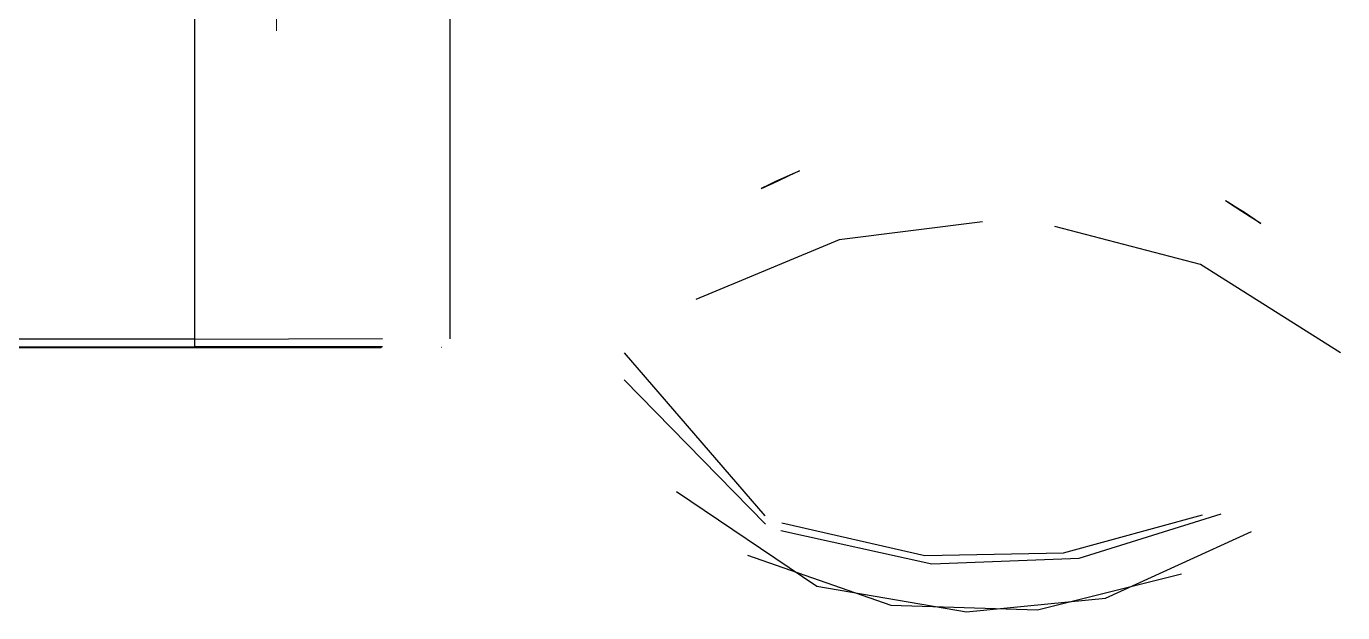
# Model space of a CAD drawing. Extents: x 0 to 16296672895, y -37409619871 to 0.
# Drawn here: x 16296672175.3 to 16296672330.6, y -37409617507.9 to -37409617438.7 of the extents above; entities that cross this region are included whole.
import ezdxf

# ---------------------------------------------------------------- set-up
doc = ezdxf.new("R2010")
doc.units = 0
doc.header["$LTSCALE"] = 10
doc.header["$MEASUREMENT"] = 0
doc.linetypes.add('CENTER2', pattern=[28.575, 19.05, -3.175, 3.175, -3.175])
doc.layers.add('1', color=7, linetype='CONTINUOUS')
doc.layers.add('Cneter', color=1, linetype='CENTER2', lineweight=13)

msp = doc.modelspace()

# ---------------------------------------------------------------- linework, layer by layer
at = {"layer": '1', "color": 7, "linetype": 'Continuous'}
for p, q in [((16296672225.318119, -37409617475.550133), (16296672225.318119, -37409617431.486954)), ((16296672195.168119, -37409617475.632393), (16296672167.123699, -37409617475.63237)), ((16296672195.168119, -37409617475.63237), (16296672195.168119, -37409617476.553818)), ((16296672225.31768, -37409617475.610512), (16296672225.3013, -37409617475.607788)), ((16296672161.26895, -37409617476.615173), (16296672217.176991, -37409617476.615173)), ((16296672161.27574, -37409617476.555077), (16296672217.176991, -37409617476.555077)), ((16296672167.123699, -37409617476.553818), (16296672195.168119, -37409617476.553818)), ((16296672217.176991, -37409617476.555077), (16296672217.176991, -37409617476.615173)), ((16296672224.252529, -37409617476.613693), (16296672224.261419, -37409617476.615173)), ((16296672224.31218, -37409617476.615173), (16296672224.261419, -37409617476.615173)), ((16296672224.29767, -37409617476.612747), (16296672224.31218, -37409617476.615173))]:
    msp.add_line(p, q, dxfattribs=at)
for points in [[(16296672288.081329, -37409617458.111549, 0), (16296672288.08132, -37409617452.118156, 0), (16296672288.08132, -37409617446.485626, 0), (16296672288.08132, -37409617443.046669, 0), (16296672288.08132, -37409617439.767799, 0), (16296672288.081329, -37409617436.648216, 0), (16296672288.081329, -37409617433.688789, 0), (16296672288.081329, -37409617430.893257, 0), (16296672288.081329, -37409617428.272202, 0)], [(16296672195.168119, -37409617431.465393, 0), (16296672195.168119, -37409617456.202057, 0), (16296672195.168119, -37409617475.63237, 0)], [(16296672225.3013, -37409617475.60778, 0), (16296672225.302111, -37409617450.901573, 0), (16296672225.3013, -37409617431.48954, 0)], [(16296672272.6523, -37409617435.920914, 0), (16296672272.50075, -37409617439.067459, 0), (16296672272.28706, -37409617442.482773, 0), (16296672272.078091, -37409617445.336273, 0), (16296672271.828039, -37409617448.347031, 0)], [(16296672304.31909, -37409617448.323341, 0), (16296672304.01284, -37409617444.534531, 0), (16296672303.76779, -37409617440.980301, 0), (16296672303.619141, -37409617438.366951, 0), (16296672303.510139, -37409617435.920219, 0)], [(16296672217.70171, -37409617438.740768, 0), (16296672217.7017, -37409617439.331123, 0), (16296672217.7017, -37409617439.921463, 0), (16296672217.701691, -37409617440.51181, 0), (16296672217.701679, -37409617441.102158, 0), (16296672217.701679, -37409617441.692497, 0), (16296672217.70167, -37409617442.282837, 0), (16296672217.70167, -37409617442.873192, 0), (16296672217.70166, -37409617443.463539, 0), (16296672217.70166, -37409617444.053886, 0), (16296672217.701651, -37409617444.644234, 0), (16296672217.701651, -37409617445.234581, 0), (16296672217.701639, -37409617445.824928, 0), (16296672217.701639, -37409617446.415268, 0), (16296672217.701639, -37409617447.005623, 0), (16296672217.70163, -37409617447.595963, 0), (16296672217.70163, -37409617448.18631, 0), (16296672217.70163, -37409617448.776657, 0), (16296672217.70163, -37409617449.366997, 0), (16296672217.70162, -37409617449.957352, 0), (16296672217.70162, -37409617450.547699, 0), (16296672217.70162, -37409617451.138046, 0), (16296672217.70162, -37409617451.728394, 0), (16296672217.70162, -37409617452.318733, 0), (16296672217.70162, -37409617452.909081, 0), (16296672217.70162, -37409617453.499428, 0), (16296672217.70162, -37409617454.089783, 0), (16296672217.70162, -37409617454.680122, 0), (16296672217.70162, -37409617455.27047, 0), (16296672217.70162, -37409617455.860817, 0), (16296672217.70162, -37409617456.451157, 0), (16296672217.70162, -37409617457.041512, 0), (16296672217.70163, -37409617457.631859, 0), (16296672217.70163, -37409617458.222198, 0), (16296672217.70163, -37409617458.812553, 0), (16296672217.70163, -37409617459.402893, 0), (16296672217.701639, -37409617459.99324, 0), (16296672217.701639, -37409617460.583588, 0), (16296672217.701639, -37409617461.173927, 0), (16296672217.701651, -37409617461.764282, 0), (16296672217.701651, -37409617462.35463, 0), (16296672217.70166, -37409617462.944977, 0), (16296672217.70166, -37409617463.535316, 0), (16296672217.70167, -37409617464.125664, 0), (16296672217.70167, -37409617464.716011, 0), (16296672217.701679, -37409617465.306358, 0), (16296672217.701679, -37409617465.896713, 0), (16296672217.701691, -37409617466.487053, 0), (16296672217.7017, -37409617467.0774, 0), (16296672217.7017, -37409617467.667747, 0), (16296672217.70171, -37409617468.258087, 0)], [(16296672218.002439, -37409617453.502052, 0), (16296672217.907459, -37409617445.234161, 0), (16296672217.701691, -37409617438.740768, 0)], [(16296672271.801029, -37409617448.412758, 0), (16296672271.59823, -37409617449.607689, 0), (16296672271.152691, -37409617450.854897, 0), (16296672270.459881, -37409617452.133743, 0), (16296672269.53396, -37409617453.394997, 0), (16296672268.59581, -37409617454.392227, 0), (16296672267.909019, -37409617454.98275, 0), (16296672267.395, -37409617455.342171, 0), (16296672266.94042, -37409617455.602623, 0), (16296672266.56222, -37409617455.778587, 0)], [(16296672274.85326, -37409617449.437866, 0), (16296672274.000191, -37409617448.733902, 0), (16296672273.18784, -37409617448.314613, 0), (16296672272.393431, -37409617448.150787, 0), (16296672272.11483, -37409617448.157288, 0), (16296672271.89249, -37409617448.246353, 0), (16296672271.83819, -37409617448.324226, 0), (16296672271.797421, -37409617448.463547, 0)], [(16296672304.316271, -37409617448.308723, 0), (16296672304.046101, -37409617448.157204, 0), (16296672303.68261, -37409617448.157089, 0), (16296672302.91733, -37409617448.336021, 0), (16296672302.13245, -37409617448.754257, 0), (16296672301.310129, -37409617449.437286, 0)], [(16296672304.365231, -37409617448.46357, 0), (16296672304.350519, -37409617448.392609, 0), (16296672304.336821, -37409617448.351913, 0)], [(16296672309.62422, -37409617455.788689, 0), (16296672309.24066, -37409617455.611931, 0), (16296672308.77614, -37409617455.347542, 0), (16296672308.24964, -37409617454.979599, 0), (16296672307.53702, -37409617454.363876, 0), (16296672306.584511, -37409617453.342072, 0), (16296672305.42119, -37409617451.666153, 0), (16296672304.679899, -37409617449.999252, 0), (16296672304.36161, -37409617448.412758, 0)], [(16296672267.968769, -37409617455.362534, 0), (16296672270.231449, -37409617454.1819, 0), (16296672272.26289, -37409617452.604057, 0), (16296672273.66013, -37409617451.116791, 0), (16296672274.853251, -37409617449.437859, 0)], [(16296672282.878929, -37409617456.216499, 0), (16296672280.87586, -37409617454.679672, 0), (16296672279.198561, -37409617453.175217, 0), (16296672277.69276, -37409617451.836884, 0), (16296672276.13575, -37409617450.535316, 0), (16296672274.853239, -37409617449.437851, 0)], [(16296672293.280359, -37409617456.21373, 0), (16296672294.90085, -37409617455.004112, 0), (16296672296.24118, -37409617453.833061, 0), (16296672297.435089, -37409617452.756187, 0), (16296672298.527901, -37409617451.789803, 0), (16296672300.063629, -37409617450.508507, 0), (16296672301.31011, -37409617449.437263, 0)], [(16296672308.193359, -37409617455.362343, 0), (16296672305.934441, -37409617454.184822, 0), (16296672303.88904, -37409617452.596497, 0), (16296672302.491119, -37409617451.100441, 0), (16296672301.310141, -37409617449.437248, 0)], [(16296672217.701691, -37409617468.258087, 0), (16296672217.943661, -37409617459.996147, 0), (16296672218.002439, -37409617453.502052, 0)], [(16296672266.499439, -37409617455.804062, 0), (16296672267.3006, -37409617455.525703, 0), (16296672267.968479, -37409617455.362648, 0)], [(16296672267.968769, -37409617455.362534, 0), (16296672269.810499, -37409617455.165558, 0), (16296672271.906601, -37409617455.260223, 0), (16296672274.26178, -37409617455.648453, 0), (16296672276.292, -37409617456.153633, 0), (16296672278.506081, -37409617456.812119, 0), (16296672280.97978, -37409617457.56546, 0)], [(16296672282.878929, -37409617456.216499, 0), (16296672281.82723, -37409617457.026047, 0), (16296672280.97978, -37409617457.56546, 0)], [(16296672283.68371, -37409617456.717346, 0), (16296672283.22344, -37409617456.437187, 0), (16296672282.878929, -37409617456.216499, 0)], [(16296672292.47311, -37409617456.720772, 0), (16296672292.93593, -37409617456.437897, 0), (16296672293.280359, -37409617456.21373, 0)], [(16296672293.28042, -37409617456.213531, 0), (16296672294.333851, -37409617457.025002, 0), (16296672295.182791, -37409617457.565376, 0)], [(16296672295.182791, -37409617457.565376, 0), (16296672298.282551, -37409617456.6203, 0), (16296672300.99729, -37409617455.856453, 0), (16296672303.44413, -37409617455.365463, 0), (16296672305.99671, -37409617455.16111, 0), (16296672308.193359, -37409617455.362343, 0)], [(16296672308.194, -37409617455.362602, 0), (16296672309.038191, -37409617455.578621, 0), (16296672309.663071, -37409617455.804001, 0)], [(16296672280.97978, -37409617457.56546, 0), (16296672282.647301, -37409617458.030502, 0), (16296672284.48069, -37409617458.459267, 0), (16296672286.06148, -37409617458.719917, 0), (16296672287.754101, -37409617458.841667, 0)], [(16296672287.826679, -37409617458.106812, 0), (16296672286.41041, -37409617457.901123, 0), (16296672285.211321, -37409617457.500526, 0), (16296672283.68371, -37409617456.717346, 0)], [(16296672292.473101, -37409617456.720818, 0), (16296672291.540211, -37409617457.227791, 0), (16296672290.46611, -37409617457.691093, 0), (16296672289.46266, -37409617457.963516, 0), (16296672288.335779, -37409617458.104797, 0)], [(16296672288.40864, -37409617458.842506, 0), (16296672290.54385, -37409617458.657913, 0), (16296672292.489161, -37409617458.283058, 0), (16296672295.182791, -37409617457.565376, 0)], [(16296672287.826679, -37409617458.106812, 0), (16296672287.78615, -37409617458.531036, 0), (16296672287.754101, -37409617458.841667, 0)], [(16296672287.754101, -37409617458.841667, 0), (16296672287.93972, -37409617458.845352, 0), (16296672288.081329, -37409617458.847061, 0)], [(16296672288.08132, -37409617458.111526, 0), (16296672287.93865, -37409617458.109619, 0), (16296672287.826679, -37409617458.106812, 0)], [(16296672288.081329, -37409617458.847061, 0), (16296672288.08124, -37409617458.447823, 0), (16296672288.08132, -37409617458.111526, 0)], [(16296672288.08132, -37409617458.111488, 0), (16296672288.223949, -37409617458.108803, 0), (16296672288.335779, -37409617458.104797, 0)], [(16296672288.081329, -37409617458.847061, 0), (16296672288.262199, -37409617458.844971, 0), (16296672288.40864, -37409617458.842506, 0)], [(16296672288.335779, -37409617458.104797, 0), (16296672288.376459, -37409617458.530708, 0), (16296672288.40864, -37409617458.842506, 0)], [(16296672288.081329, -37409617461.815376, 0), (16296672287.128679, -37409617461.821922, 0), (16296672286.176291, -37409617461.84156, 0), (16296672285.224449, -37409617461.874283, 0), (16296672284.273411, -37409617461.920059, 0), (16296672283.323429, -37409617461.978912, 0), (16296672282.3748, -37409617462.050797, 0), (16296672281.42778, -37409617462.135719, 0), (16296672280.48262, -37409617462.233627, 0), (16296672279.5396, -37409617462.344528, 0), (16296672278.598989, -37409617462.468353, 0), (16296672277.661051, -37409617462.605087, 0), (16296672276.72603, -37409617462.754692, 0), (16296672275.79421, -37409617462.917122, 0), (16296672274.86585, -37409617463.092331, 0), (16296672273.9412, -37409617463.280273, 0), (16296672273.02054, -37409617463.480888, 0), (16296672272.104111, -37409617463.694122, 0), (16296672271.192181, -37409617463.919922, 0), (16296672270.28499, -37409617464.158218, 0), (16296672269.38282, -37409617464.408943, 0), (16296672268.48591, -37409617464.672043, 0), (16296672267.594509, -37409617464.947411, 0), (16296672266.70887, -37409617465.234993, 0), (16296672265.829241, -37409617465.534698, 0), (16296672264.955879, -37409617465.846451, 0), (16296672264.08902, -37409617466.170174, 0), (16296672263.22892, -37409617466.505737, 0), (16296672262.375799, -37409617466.853081, 0), (16296672261.529921, -37409617467.212097, 0), (16296672260.691509, -37409617467.582687, 0), (16296672259.8608, -37409617467.964737, 0), (16296672259.038031, -37409617468.358147, 0), (16296672258.22344, -37409617468.762833, 0), (16296672257.41724, -37409617469.178619, 0), (16296672256.619671, -37409617469.605438, 0), (16296672255.830959, -37409617470.043152, 0), (16296672255.05131, -37409617470.491653, 0), (16296672254.28096, -37409617470.950783, 0), (16296672253.520121, -37409617471.420441, 0), (16296672252.769011, -37409617471.90049, 0), (16296672252.02783, -37409617472.390793, 0), (16296672251.296789, -37409617472.891197, 0), (16296672250.576099, -37409617473.401588, 0), (16296672249.865959, -37409617473.921806, 0), (16296672249.16658, -37409617474.451714, 0), (16296672248.47814, -37409617474.991142, 0), (16296672247.80085, -37409617475.539963, 0), (16296672247.13488, -37409617476.098007, 0), (16296672246.48044, -37409617476.665123, 0), (16296672245.837709, -37409617477.241158, 0)], [(16296672255.25102, -37409617461.993362, 0), (16296672254.892191, -37409617462.251106, 0), (16296672254.539511, -37409617462.511627, 0), (16296672254.193041, -37409617462.774887, 0), (16296672253.852859, -37409617463.040817, 0), (16296672253.51902, -37409617463.30938, 0), (16296672253.19158, -37409617463.580528, 0), (16296672252.870609, -37409617463.85421, 0), (16296672252.55617, -37409617464.130363, 0), (16296672252.248301, -37409617464.408958, 0), (16296672251.947081, -37409617464.689919, 0), (16296672251.652559, -37409617464.973213, 0), (16296672251.36478, -37409617465.258781, 0), (16296672251.083811, -37409617465.54657, 0), (16296672250.80969, -37409617465.836517, 0), (16296672250.54248, -37409617466.128593, 0), (16296672250.28223, -37409617466.422707, 0), (16296672250.02898, -37409617466.718842, 0), (16296672249.78278, -37409617467.016922, 0), (16296672249.54368, -37409617467.316902, 0), (16296672249.311729, -37409617467.618713, 0), (16296672249.08695, -37409617467.92231, 0), (16296672248.8694, -37409617468.227638, 0), (16296672248.659121, -37409617468.53463, 0), (16296672248.456141, -37409617468.843239, 0), (16296672248.260509, -37409617469.153397, 0), (16296672248.07226, -37409617469.465073, 0), (16296672247.89142, -37409617469.778168, 0), (16296672247.718019, -37409617470.092651, 0), (16296672247.552111, -37409617470.408463, 0), (16296672247.393709, -37409617470.72554, 0), (16296672247.24284, -37409617471.043831, 0), (16296672247.09955, -37409617471.363258, 0), (16296672246.96385, -37409617471.683777, 0), (16296672246.83577, -37409617472.005341, 0), (16296672246.71533, -37409617472.327858, 0), (16296672246.602551, -37409617472.651291, 0), (16296672246.497471, -37409617472.975578, 0), (16296672246.400089, -37409617473.300652, 0), (16296672246.310431, -37409617473.626457, 0), (16296672246.22851, -37409617473.952927, 0), (16296672246.15435, -37409617474.280006, 0), (16296672246.087959, -37409617474.607643, 0), (16296672246.02935, -37409617474.935768, 0), (16296672245.97854, -37409617475.264313, 0), (16296672245.93552, -37409617475.593231, 0), (16296672245.90032, -37409617475.922447, 0), (16296672245.872931, -37409617476.251907, 0), (16296672245.853359, -37409617476.581558, 0), (16296672245.841619, -37409617476.911324, 0), (16296672245.837709, -37409617477.241158, 0)], [(16296672330.32509, -37409617477.241287, 0), (16296672329.68235, -37409617476.665253, 0), (16296672329.02791, -37409617476.098129, 0), (16296672328.36195, -37409617475.540077, 0), (16296672327.68465, -37409617474.991257, 0), (16296672326.99622, -37409617474.451813, 0), (16296672326.296829, -37409617473.921913, 0), (16296672325.586691, -37409617473.401688, 0), (16296672324.865999, -37409617472.891296, 0), (16296672324.13496, -37409617472.390877, 0), (16296672323.39378, -37409617471.900581, 0), (16296672322.64266, -37409617471.420517, 0), (16296672321.881821, -37409617470.950867, 0), (16296672321.111469, -37409617470.491722, 0), (16296672320.33182, -37409617470.043228, 0), (16296672319.5431, -37409617469.605507, 0), (16296672318.745529, -37409617469.178688, 0), (16296672317.939329, -37409617468.762894, 0), (16296672317.124741, -37409617468.358223, 0), (16296672316.30197, -37409617467.964798, 0), (16296672315.47126, -37409617467.582741, 0), (16296672314.632839, -37409617467.212143, 0), (16296672313.786961, -37409617466.853127, 0), (16296672312.93384, -37409617466.505783, 0), (16296672312.07373, -37409617466.170197, 0), (16296672311.206869, -37409617465.846489, 0), (16296672310.3335, -37409617465.534737, 0), (16296672309.453871, -37409617465.235023, 0), (16296672308.56823, -37409617464.947433, 0), (16296672307.67683, -37409617464.672058, 0), (16296672306.779909, -37409617464.408974, 0), (16296672305.877729, -37409617464.158241, 0), (16296672304.970551, -37409617463.919937, 0), (16296672304.058611, -37409617463.694138, 0), (16296672303.142179, -37409617463.480904, 0), (16296672302.22151, -37409617463.280281, 0), (16296672301.29686, -37409617463.092339, 0), (16296672300.36849, -37409617462.91713, 0), (16296672299.43667, -37409617462.7547, 0), (16296672298.50165, -37409617462.605087, 0), (16296672297.5637, -37409617462.468361, 0), (16296672296.623091, -37409617462.344528, 0), (16296672295.680059, -37409617462.233643, 0), (16296672294.734909, -37409617462.135719, 0), (16296672293.78787, -37409617462.050797, 0), (16296672292.839239, -37409617461.978912, 0), (16296672291.889259, -37409617461.920059, 0), (16296672290.938219, -37409617461.874283, 0), (16296672289.98637, -37409617461.84156, 0), (16296672289.033979, -37409617461.821922, 0), (16296672288.081329, -37409617461.815376, 0)], [(16296672330.32494, -37409617477.241158, 0), (16296672330.32103, -37409617476.911324, 0), (16296672330.30929, -37409617476.581551, 0), (16296672330.289721, -37409617476.251907, 0), (16296672330.262329, -37409617475.92244, 0), (16296672330.227131, -37409617475.593224, 0), (16296672330.184111, -37409617475.264313, 0), (16296672330.133301, -37409617474.935753, 0), (16296672330.07468, -37409617474.607643, 0), (16296672330.008289, -37409617474.279999, 0), (16296672329.93413, -37409617473.952911, 0), (16296672329.852209, -37409617473.626427, 0), (16296672329.76256, -37409617473.300629, 0), (16296672329.665171, -37409617472.975563, 0), (16296672329.560089, -37409617472.651268, 0), (16296672329.447309, -37409617472.327843, 0), (16296672329.32687, -37409617472.00531, 0), (16296672329.19879, -37409617471.683762, 0), (16296672329.063089, -37409617471.363243, 0), (16296672328.91979, -37409617471.0438, 0), (16296672328.76893, -37409617470.72551, 0), (16296672328.610519, -37409617470.408432, 0), (16296672328.444611, -37409617470.092621, 0), (16296672328.27121, -37409617469.77813, 0), (16296672328.09037, -37409617469.465027, 0), (16296672327.902109, -37409617469.153374, 0), (16296672327.70648, -37409617468.843201, 0), (16296672327.5035, -37409617468.534592, 0), (16296672327.293221, -37409617468.227592, 0), (16296672327.07567, -37409617467.922256, 0), (16296672326.850889, -37409617467.618668, 0), (16296672326.618931, -37409617467.316856, 0), (16296672326.379829, -37409617467.016876, 0), (16296672326.133631, -37409617466.718803, 0), (16296672325.880381, -37409617466.422661, 0), (16296672325.620119, -37409617466.12854, 0), (16296672325.352909, -37409617465.836472, 0), (16296672325.078791, -37409617465.546516, 0), (16296672324.797819, -37409617465.258728, 0), (16296672324.51004, -37409617464.97316, 0), (16296672324.215509, -37409617464.689873, 0), (16296672323.914289, -37409617464.408897, 0), (16296672323.606421, -37409617464.13031, 0), (16296672323.291969, -37409617463.854149, 0), (16296672322.971001, -37409617463.580467, 0), (16296672322.64356, -37409617463.309334, 0), (16296672322.309719, -37409617463.040756, 0), (16296672321.96953, -37409617462.774834, 0), (16296672321.62306, -37409617462.511574, 0), (16296672321.27038, -37409617462.251053, 0), (16296672320.911551, -37409617461.993301, 0)], [(16296672249.73278, -37409617467.079224, 0), (16296672248.064421, -37409617469.393753, 0), (16296672246.819059, -37409617471.813293, 0), (16296672245.99712, -37409617474.30777, 0), (16296672245.65612, -37409617476.30146, 0), (16296672245.59281, -37409617478.307159, 0), (16296672245.805799, -37409617480.308372, 0)], [(16296672330.327551, -37409617480.409607, 0), (16296672330.572241, -37409617478.299011, 0), (16296672330.493601, -37409617476.182167, 0), (16296672330.109051, -37409617474.080093, 0), (16296672329.42539, -37409617472.01152, 0), (16296672328.396839, -37409617469.898178, 0), (16296672327.05781, -37409617467.85688, 0), (16296672325.411699, -37409617465.905403, 0)], [(16296672217.337139, -37409617475.550667, 0), (16296672217.55831, -37409617471.46785, 0), (16296672217.701679, -37409617468.258408, 0)], [(16296672195.168119, -37409617475.632393, 0), (16296672207.582939, -37409617475.606758, 0), (16296672217.337139, -37409617475.550667, 0)], [(16296672217.32901, -37409617476.554573, 0), (16296672217.329741, -37409617476.549759, 0), (16296672217.331989, -37409617476.481621, 0), (16296672217.337139, -37409617475.550667, 0)], [(16296672217.337139, -37409617475.550667, 0), (16296672219.46376, -37409617475.562531, 0), (16296672221.56212, -37409617475.573708, 0), (16296672223.355009, -37409617475.584244, 0), (16296672224.25223, -37409617475.590919, 0), (16296672224.87636, -37409617475.597488, 0), (16296672225.169291, -37409617475.602623, 0), (16296672225.3013, -37409617475.60778, 0)], [(16296672224.29767, -37409617476.612747, 0), (16296672224.711201, -37409617476.523193, 0), (16296672225.07386, -37409617476.244278, 0), (16296672225.301291, -37409617475.60778, 0)], [(16296672224.31218, -37409617476.615173, 0), (16296672224.343821, -37409617476.61467, 0), (16296672224.375429, -37409617476.613167, 0), (16296672224.406981, -37409617476.610687, 0), (16296672224.43844, -37409617476.607224, 0), (16296672224.46977, -37409617476.602768, 0), (16296672224.50094, -37409617476.597328, 0), (16296672224.531931, -37409617476.590912, 0), (16296672224.562691, -37409617476.583527, 0), (16296672224.59321, -37409617476.57518, 0), (16296672224.623461, -37409617476.56588, 0), (16296672224.653391, -37409617476.555634, 0), (16296672224.68298, -37409617476.544449, 0), (16296672224.71221, -37409617476.532341, 0), (16296672224.741039, -37409617476.519333, 0), (16296672224.769449, -37409617476.505409, 0), (16296672224.797409, -37409617476.490601, 0), (16296672224.824881, -37409617476.47493, 0), (16296672224.851851, -37409617476.458397, 0), (16296672224.878281, -37409617476.441032, 0), (16296672224.90416, -37409617476.422836, 0), (16296672224.92944, -37409617476.403847, 0), (16296672224.954121, -37409617476.384071, 0), (16296672224.978161, -37409617476.363533, 0), (16296672225.001539, -37409617476.342247, 0), (16296672225.02424, -37409617476.320229, 0), (16296672225.04624, -37409617476.297523, 0), (16296672225.067499, -37409617476.274117, 0), (16296672225.08803, -37409617476.250069, 0), (16296672225.10778, -37409617476.225388, 0), (16296672225.126751, -37409617476.200104, 0), (16296672225.144911, -37409617476.174217, 0), (16296672225.162239, -37409617476.147789, 0), (16296672225.17874, -37409617476.120819, 0), (16296672225.19438, -37409617476.093353, 0), (16296672225.209141, -37409617476.065407, 0), (16296672225.223021, -37409617476.03701, 0), (16296672225.236, -37409617476.008186, 0), (16296672225.24806, -37409617475.978973, 0), (16296672225.259199, -37409617475.949387, 0), (16296672225.2694, -37409617475.919479, 0), (16296672225.27865, -37409617475.889259, 0), (16296672225.286949, -37409617475.858757, 0), (16296672225.294279, -37409617475.828018, 0), (16296672225.30064, -37409617475.797073, 0), (16296672225.306021, -37409617475.765923, 0), (16296672225.310419, -37409617475.734627, 0), (16296672225.313829, -37409617475.703201, 0), (16296672225.31625, -37409617475.671692, 0), (16296672225.31768, -37409617475.640121, 0), (16296672225.31811, -37409617475.608521, 0)], [(16296672225.31768, -37409617475.608521, 0), (16296672225.317789, -37409617475.575493, 0), (16296672225.318119, -37409617475.550133, 0)], [(16296672217.32901, -37409617476.554573, 0), (16296672204.919001, -37409617476.553963, 0), (16296672195.168119, -37409617476.553818, 0)], [(16296672223.254101, -37409617476.585129, 0), (16296672223.177719, -37409617476.584053, 0), (16296672223.09878, -37409617476.58297, 0), (16296672223.01733, -37409617476.581909, 0), (16296672222.933399, -37409617476.580872, 0), (16296672222.847019, -37409617476.579842, 0), (16296672222.758221, -37409617476.578827, 0), (16296672222.667061, -37409617476.577843, 0), (16296672222.57357, -37409617476.576851, 0), (16296672222.477779, -37409617476.57589, 0), (16296672222.37973, -37409617476.574944, 0), (16296672222.27948, -37409617476.57402, 0), (16296672222.177059, -37409617476.573112, 0), (16296672222.07251, -37409617476.57222, 0), (16296672221.965879, -37409617476.57135, 0), (16296672221.85722, -37409617476.570503, 0), (16296672221.746571, -37409617476.569656, 0), (16296672221.63397, -37409617476.568863, 0), (16296672221.51948, -37409617476.568062, 0), (16296672221.403151, -37409617476.567291, 0), (16296672221.285021, -37409617476.566544, 0), (16296672221.16514, -37409617476.565811, 0), (16296672221.04357, -37409617476.565109, 0), (16296672220.920349, -37409617476.564423, 0), (16296672220.795549, -37409617476.563759, 0), (16296672220.669201, -37409617476.563118, 0), (16296672220.54138, -37409617476.5625, 0), (16296672220.412121, -37409617476.561913, 0), (16296672220.28149, -37409617476.56134, 0), (16296672220.14953, -37409617476.560791, 0), (16296672220.016319, -37409617476.560272, 0), (16296672219.881901, -37409617476.559769, 0), (16296672219.746321, -37409617476.559303, 0), (16296672219.609659, -37409617476.558853, 0), (16296672219.47196, -37409617476.558418, 0), (16296672219.33329, -37409617476.558022, 0), (16296672219.193701, -37409617476.557648, 0), (16296672219.053249, -37409617476.557297, 0), (16296672218.91201, -37409617476.556969, 0), (16296672218.770029, -37409617476.556671, 0), (16296672218.627371, -37409617476.556396, 0), (16296672218.484091, -37409617476.556152, 0), (16296672218.34026, -37409617476.555923, 0), (16296672218.19594, -37409617476.555733, 0), (16296672218.05118, -37409617476.555557, 0), (16296672217.90605, -37409617476.555412, 0), (16296672217.760611, -37409617476.555298, 0), (16296672217.61492, -37409617476.555206, 0), (16296672217.469049, -37409617476.555138, 0), (16296672217.32305, -37409617476.555099, 0), (16296672217.176991, -37409617476.555077, 0)], [(16296672217.176991, -37409617476.615173, 0), (16296672217.32305, -37409617476.615158, 0), (16296672217.469049, -37409617476.61512, 0), (16296672217.61492, -37409617476.615051, 0), (16296672217.760611, -37409617476.61496, 0), (16296672217.90605, -37409617476.614853, 0), (16296672218.05118, -37409617476.6147, 0), (16296672218.19594, -37409617476.614532, 0), (16296672218.34026, -37409617476.614326, 0), (16296672218.484091, -37409617476.614113, 0), (16296672218.627371, -37409617476.613861, 0), (16296672218.770029, -37409617476.613586, 0), (16296672218.91201, -37409617476.613289, 0), (16296672219.053249, -37409617476.612968, 0), (16296672219.193701, -37409617476.612617, 0), (16296672219.33329, -37409617476.612244, 0), (16296672219.47196, -37409617476.611839, 0), (16296672219.609659, -37409617476.611412, 0), (16296672219.746321, -37409617476.610962, 0), (16296672219.881901, -37409617476.610489, 0), (16296672220.016319, -37409617476.609993, 0), (16296672220.14953, -37409617476.609467, 0), (16296672220.28149, -37409617476.608917, 0), (16296672220.412121, -37409617476.608353, 0), (16296672220.54138, -37409617476.607758, 0), (16296672220.669201, -37409617476.60714, 0), (16296672220.795549, -37409617476.606499, 0), (16296672220.920349, -37409617476.605827, 0), (16296672221.04357, -37409617476.605164, 0), (16296672221.16514, -37409617476.604446, 0), (16296672221.285021, -37409617476.603722, 0), (16296672221.403151, -37409617476.602966, 0), (16296672221.51948, -37409617476.602203, 0), (16296672221.63397, -37409617476.60141, 0), (16296672221.746571, -37409617476.600594, 0), (16296672221.85722, -37409617476.599762, 0), (16296672221.965879, -37409617476.598907, 0), (16296672222.07251, -37409617476.598038, 0), (16296672222.177059, -37409617476.597153, 0), (16296672222.27948, -37409617476.596237, 0), (16296672222.37973, -37409617476.595306, 0), (16296672222.477779, -37409617476.594368, 0), (16296672222.57357, -37409617476.593407, 0), (16296672222.667061, -37409617476.59243, 0), (16296672222.758221, -37409617476.591431, 0), (16296672222.847019, -37409617476.590424, 0), (16296672222.933399, -37409617476.589394, 0), (16296672223.01733, -37409617476.588348, 0), (16296672223.09878, -37409617476.587288, 0), (16296672223.177719, -37409617476.58622, 0), (16296672223.254101, -37409617476.585129, 0)], [(16296672217.32901, -37409617476.554573, 0), (16296672219.282419, -37409617476.557114, 0), (16296672221.079451, -37409617476.564323, 0), (16296672222.57589, -37409617476.575607, 0), (16296672223.46174, -37409617476.586777, 0), (16296672224.04571, -37409617476.599358, 0), (16296672224.29767, -37409617476.612747, 0)], [(16296672224.252529, -37409617476.613693, 0), (16296672224.248581, -37409617476.613083, 0), (16296672224.24395, -37409617476.61248, 0), (16296672224.238661, -37409617476.611877, 0), (16296672224.232691, -37409617476.611267, 0), (16296672224.226049, -37409617476.61068, 0), (16296672224.218731, -37409617476.610077, 0), (16296672224.210751, -37409617476.609482, 0), (16296672224.202101, -37409617476.608879, 0), (16296672224.192789, -37409617476.608276, 0), (16296672224.1828, -37409617476.607689, 0), (16296672224.17215, -37409617476.607094, 0), (16296672224.16083, -37409617476.606499, 0), (16296672224.148849, -37409617476.605904, 0), (16296672224.136209, -37409617476.605309, 0), (16296672224.1229, -37409617476.604721, 0), (16296672224.10894, -37409617476.604134, 0), (16296672224.094311, -37409617476.603539, 0), (16296672224.079029, -37409617476.602951, 0), (16296672224.063089, -37409617476.602364, 0), (16296672224.04649, -37409617476.601784, 0), (16296672224.02924, -37409617476.601196, 0), (16296672224.011339, -37409617476.600609, 0), (16296672223.99279, -37409617476.600029, 0), (16296672223.973591, -37409617476.599449, 0), (16296672223.953751, -37409617476.598869, 0), (16296672223.93326, -37409617476.598297, 0), (16296672223.912121, -37409617476.597717, 0), (16296672223.89035, -37409617476.597153, 0), (16296672223.867941, -37409617476.596581, 0), (16296672223.844891, -37409617476.596008, 0), (16296672223.821211, -37409617476.595444, 0), (16296672223.7969, -37409617476.594879, 0), (16296672223.77195, -37409617476.594322, 0), (16296672223.74638, -37409617476.593758, 0), (16296672223.72019, -37409617476.593201, 0), (16296672223.693371, -37409617476.592644, 0), (16296672223.66593, -37409617476.592087, 0), (16296672223.637871, -37409617476.591537, 0), (16296672223.609209, -37409617476.590988, 0), (16296672223.57992, -37409617476.590446, 0), (16296672223.55003, -37409617476.589897, 0), (16296672223.519541, -37409617476.589363, 0), (16296672223.48844, -37409617476.588821, 0), (16296672223.456739, -37409617476.588287, 0), (16296672223.42444, -37409617476.587753, 0), (16296672223.39155, -37409617476.587219, 0), (16296672223.358061, -37409617476.586693, 0), (16296672223.323999, -37409617476.586166, 0), (16296672223.289339, -37409617476.585648, 0), (16296672223.254101, -37409617476.585129, 0)], [(16296672245.837561, -37409617477.241287, 0), (16296672245.845619, -37409617477.714478, 0), (16296672245.86978, -37409617478.187477, 0), (16296672245.910049, -37409617478.660133, 0), (16296672245.9664, -37409617479.132233, 0), (16296672246.038811, -37409617479.603607, 0), (16296672246.12726, -37409617480.074097, 0), (16296672246.23171, -37409617480.543503, 0), (16296672246.352131, -37409617481.011642, 0), (16296672246.488461, -37409617481.478348, 0), (16296672246.64065, -37409617481.943443, 0), (16296672246.808649, -37409617482.406731, 0), (16296672246.992399, -37409617482.868057, 0), (16296672247.191811, -37409617483.327232, 0), (16296672247.40682, -37409617483.784088, 0), (16296672247.637341, -37409617484.238449, 0), (16296672247.883301, -37409617484.690147, 0), (16296672248.144581, -37409617485.138992, 0), (16296672248.421089, -37409617485.584839, 0), (16296672248.71273, -37409617486.027489, 0), (16296672249.01939, -37409617486.466797, 0), (16296672249.34095, -37409617486.902588, 0), (16296672249.67728, -37409617487.334686, 0), (16296672250.028259, -37409617487.762939, 0), (16296672250.393761, -37409617488.18718, 0), (16296672250.77363, -37409617488.607239, 0), (16296672251.16773, -37409617489.022972, 0), (16296672251.575911, -37409617489.434196, 0), (16296672251.998011, -37409617489.84079, 0), (16296672252.43387, -37409617490.242569, 0), (16296672252.883341, -37409617490.639389, 0), (16296672253.34622, -37409617491.031097, 0), (16296672253.822359, -37409617491.417549, 0), (16296672254.31156, -37409617491.798592, 0), (16296672254.813641, -37409617492.174088, 0), (16296672255.328421, -37409617492.543877, 0), (16296672255.85568, -37409617492.907837, 0), (16296672256.395241, -37409617493.265823, 0), (16296672256.94688, -37409617493.617691, 0), (16296672257.510389, -37409617493.963318, 0), (16296672258.085569, -37409617494.302567, 0), (16296672258.67219, -37409617494.6353, 0), (16296672259.27002, -37409617494.961411, 0), (16296672259.878851, -37409617495.280746, 0), (16296672260.49843, -37409617495.593224, 0), (16296672261.128531, -37409617495.898682, 0), (16296672261.768909, -37409617496.197037, 0), (16296672262.419331, -37409617496.488152, 0), (16296672263.079531, -37409617496.771927, 0), (16296672263.749269, -37409617497.048264, 0), (16296672264.428301, -37409617497.317032, 0)], [(16296672264.428301, -37409617497.317032, 0), (16296672265.965599, -37409617497.885498, 0), (16296672267.544359, -37409617498.41526, 0), (16296672269.161619, -37409617498.905327, 0), (16296672270.81435, -37409617499.354767, 0), (16296672272.499451, -37409617499.762772, 0), (16296672274.21377, -37409617500.12854, 0), (16296672275.954081, -37409617500.451408, 0), (16296672277.717131, -37409617500.730759, 0), (16296672279.499611, -37409617500.966072, 0), (16296672281.29817, -37409617501.156914, 0), (16296672283.109461, -37409617501.30291, 0), (16296672284.930059, -37409617501.403809, 0), (16296672286.756571, -37409617501.459396, 0), (16296672288.585569, -37409617501.469589, 0), (16296672290.41362, -37409617501.434357, 0), (16296672292.237301, -37409617501.353783, 0), (16296672294.053181, -37409617501.227982, 0), (16296672295.85787, -37409617501.05722, 0), (16296672297.64798, -37409617500.841812, 0), (16296672299.42016, -37409617500.582161, 0), (16296672301.17108, -37409617500.278748, 0), (16296672302.897461, -37409617499.932137, 0), (16296672304.59606, -37409617499.543007, 0), (16296672306.26371, -37409617499.112061, 0), (16296672307.897261, -37409617498.640106, 0), (16296672309.49367, -37409617498.128036, 0), (16296672311.049931, -37409617497.576813, 0), (16296672312.563129, -37409617496.987457, 0), (16296672314.030439, -37409617496.361092, 0), (16296672315.449089, -37409617495.698883, 0), (16296672316.816441, -37409617495.00206, 0), (16296672318.129919, -37409617494.271942, 0), (16296672319.38707, -37409617493.509903, 0), (16296672320.585529, -37409617492.717361, 0), (16296672321.723049, -37409617491.895813, 0), (16296672322.797489, -37409617491.046783, 0), (16296672323.80686, -37409617490.171867, 0), (16296672324.74925, -37409617489.272713, 0), (16296672325.6229, -37409617488.351013, 0), (16296672326.426161, -37409617487.40847, 0), (16296672327.157539, -37409617486.446877, 0), (16296672327.81566, -37409617485.468018, 0), (16296672328.39929, -37409617484.47374, 0), (16296672328.907339, -37409617483.465897, 0), (16296672329.33884, -37409617482.446404, 0), (16296672329.693001, -37409617481.417137, 0), (16296672329.969151, -37409617480.380043, 0), (16296672330.166771, -37409617479.337067, 0), (16296672330.28549, -37409617478.290161, 0), (16296672330.32509, -37409617477.241287, 0)], [(16296672245.834049, -37409617480.437218, 0), (16296672245.91415, -37409617480.862137, 0), (16296672246.007231, -37409617481.286186, 0), (16296672246.113279, -37409617481.709244, 0), (16296672246.23226, -37409617482.131149, 0), (16296672246.36412, -37409617482.551804, 0), (16296672246.508841, -37409617482.971046, 0), (16296672246.66637, -37409617483.388786, 0), (16296672246.836651, -37409617483.804878, 0), (16296672247.01964, -37409617484.219193, 0), (16296672247.215269, -37409617484.631592, 0), (16296672247.4235, -37409617485.041962, 0), (16296672247.644251, -37409617485.450172, 0), (16296672247.87746, -37409617485.856102, 0), (16296672248.123051, -37409617486.259613, 0), (16296672248.38096, -37409617486.660591, 0), (16296672248.651091, -37409617487.058907, 0), (16296672248.933371, -37409617487.45446, 0), (16296672249.227711, -37409617487.847099, 0), (16296672249.53401, -37409617488.236717, 0), (16296672249.85219, -37409617488.623192, 0), (16296672250.18215, -37409617489.006401, 0), (16296672250.52379, -37409617489.38623, 0), (16296672250.876989, -37409617489.762558, 0), (16296672251.24165, -37409617490.135277, 0), (16296672251.61767, -37409617490.504257, 0), (16296672252.00491, -37409617490.869423, 0), (16296672252.403271, -37409617491.230614, 0), (16296672252.81262, -37409617491.587738, 0), (16296672253.23283, -37409617491.940689, 0), (16296672253.66378, -37409617492.289352, 0), (16296672254.105339, -37409617492.633629, 0), (16296672254.55735, -37409617492.973412, 0), (16296672255.019699, -37409617493.308594, 0), (16296672255.492229, -37409617493.639053, 0), (16296672255.9748, -37409617493.964706, 0), (16296672256.46726, -37409617494.285469, 0), (16296672256.96946, -37409617494.601212, 0), (16296672257.481239, -37409617494.91185, 0), (16296672258.002451, -37409617495.217293, 0), (16296672258.532921, -37409617495.517441, 0), (16296672259.0725, -37409617495.812202, 0), (16296672259.621019, -37409617496.101486, 0), (16296672260.178301, -37409617496.385208, 0), (16296672260.744169, -37409617496.663277, 0), (16296672261.31847, -37409617496.9356, 0), (16296672261.901011, -37409617497.202103, 0), (16296672262.491619, -37409617497.4627, 0), (16296672263.090111, -37409617497.717308, 0), (16296672263.696301, -37409617497.965858, 0), (16296672264.309999, -37409617498.20826, 0)], [(16296672264.30998, -37409617498.208183, 0), (16296672265.780569, -37409617498.753212, 0), (16296672267.28908, -37409617499.262993, 0), (16296672268.83296, -37409617499.736671, 0), (16296672270.409571, -37409617500.173431, 0), (16296672272.016251, -37409617500.572533, 0), (16296672273.65024, -37409617500.933296, 0), (16296672275.308781, -37409617501.255119, 0), (16296672276.98904, -37409617501.537437, 0), (16296672278.688181, -37409617501.779778, 0), (16296672280.40328, -37409617501.981728, 0), (16296672282.131439, -37409617502.142937, 0), (16296672283.86973, -37409617502.263153, 0), (16296672285.61517, -37409617502.342148, 0), (16296672287.364811, -37409617502.379799, 0), (16296672289.115669, -37409617502.376038, 0), (16296672290.864771, -37409617502.330879, 0), (16296672292.60914, -37409617502.244377, 0), (16296672294.34581, -37409617502.116707, 0), (16296672296.071819, -37409617501.948067, 0), (16296672297.784241, -37409617501.73877, 0), (16296672299.48016, -37409617501.489143, 0), (16296672301.156691, -37409617501.199608, 0), (16296672302.81098, -37409617500.870682, 0), (16296672304.44022, -37409617500.502907, 0), (16296672306.041639, -37409617500.096916, 0), (16296672307.612511, -37409617499.653389, 0), (16296672309.15016, -37409617499.173103, 0), (16296672310.65197, -37409617498.656853, 0), (16296672312.1154, -37409617498.105522, 0), (16296672313.537951, -37409617497.52005, 0), (16296672314.91721, -37409617496.901443, 0), (16296672316.25082, -37409617496.250732, 0), (16296672317.53652, -37409617495.569038, 0), (16296672318.772129, -37409617494.857513, 0), (16296672319.95553, -37409617494.117378, 0), (16296672321.08473, -37409617493.349876, 0), (16296672322.157789, -37409617492.556343, 0), (16296672323.17289, -37409617491.738083, 0), (16296672324.128309, -37409617490.896523, 0), (16296672325.022421, -37409617490.033081, 0), (16296672325.85371, -37409617489.149231, 0), (16296672326.620741, -37409617488.246483, 0), (16296672327.322241, -37409617487.32634, 0), (16296672327.956989, -37409617486.390404, 0), (16296672328.523911, -37409617485.440247, 0), (16296672329.02206, -37409617484.477493, 0), (16296672329.450569, -37409617483.503769, 0), (16296672329.80872, -37409617482.520737, 0), (16296672330.0959, -37409617481.53009, 0), (16296672330.311621, -37409617480.533493, 0)], [(16296672246.6717, -37409617483.351646, 0), (16296672247.92038, -37409617486.345047, 0), (16296672249.372219, -37409617489.244041, 0), (16296672250.626921, -37409617491.460228, 0), (16296672252.011299, -37409617493.594597, 0)], [(16296672324.12438, -37409617493.633041, 0), (16296672325.87303, -37409617490.890831, 0), (16296672327.424219, -37409617488.028191, 0), (16296672328.52906, -37409617485.719269, 0), (16296672329.489201, -37409617483.346237, 0)], [(16296672251.99625, -37409617493.605331, 0), (16296672252.7057, -37409617494.592003, 0), (16296672253.497101, -37409617495.557938, 0), (16296672254.36861, -37409617496.500923, 0), (16296672255.318211, -37409617497.418762, 0), (16296672256.34371, -37409617498.309334, 0), (16296672257.442739, -37409617499.17057, 0), (16296672258.61273, -37409617500.000473, 0), (16296672259.85099, -37409617500.797127, 0), (16296672261.15465, -37409617501.558693, 0), (16296672262.520679, -37409617502.283386, 0), (16296672263.945921, -37409617502.969551, 0), (16296672265.427071, -37409617503.615578, 0), (16296672266.960699, -37409617504.219994, 0), (16296672268.543261, -37409617504.781357, 0), (16296672270.17108, -37409617505.298424, 0), (16296672271.84038, -37409617505.769951, 0), (16296672273.54731, -37409617506.194862, 0), (16296672275.28791, -37409617506.572166, 0), (16296672277.05814, -37409617506.901016, 0), (16296672278.853901, -37409617507.180618, 0), (16296672280.671049, -37409617507.410332, 0), (16296672282.50535, -37409617507.589638, 0), (16296672284.352579, -37409617507.718109, 0), (16296672286.208441, -37409617507.795448, 0), (16296672288.06864, -37409617507.821487, 0), (16296672289.928869, -37409617507.79615, 0), (16296672291.784821, -37409617507.719513, 0), (16296672293.632191, -37409617507.591728, 0), (16296672295.466709, -37409617507.413116, 0), (16296672297.284109, -37409617507.184082, 0), (16296672299.0802, -37409617506.905159, 0), (16296672300.8508, -37409617506.576981, 0), (16296672302.591829, -37409617506.200333, 0), (16296672304.29924, -37409617505.776047, 0), (16296672305.96909, -37409617505.305153, 0), (16296672307.5975, -37409617504.788712, 0), (16296672309.180691, -37409617504.227928, 0), (16296672310.715019, -37409617503.6241, 0), (16296672312.196911, -37409617502.97863, 0), (16296672313.622931, -37409617502.293007, 0), (16296672314.98979, -37409617501.568817, 0), (16296672316.294319, -37409617500.807747, 0), (16296672317.533489, -37409617500.011574, 0), (16296672318.704439, -37409617499.182098, 0), (16296672319.80444, -37409617498.321274, 0), (16296672320.830959, -37409617497.431091, 0), (16296672321.78162, -37409617496.513611, 0), (16296672322.654209, -37409617495.570953, 0), (16296672323.446711, -37409617494.605309, 0), (16296672324.15729, -37409617493.618912, 0)], [(16296672259.645281, -37409617500.702667, 0), (16296672260.290819, -37409617501.085693, 0)], [(16296672260.3841, -37409617501.133293, 0), (16296672261.263189, -37409617501.641983, 0), (16296672262.17066, -37409617502.13398, 0), (16296672263.105551, -37409617502.608803, 0), (16296672264.066879, -37409617503.065933, 0), (16296672265.05361, -37409617503.504883, 0), (16296672266.06472, -37409617503.925179, 0), (16296672267.099131, -37409617504.326401, 0), (16296672268.15575, -37409617504.708107, 0), (16296672269.23345, -37409617505.069901, 0), (16296672270.3311, -37409617505.4114, 0), (16296672271.447531, -37409617505.732231, 0), (16296672272.58157, -37409617506.032066, 0), (16296672273.73201, -37409617506.310593, 0), (16296672274.89764, -37409617506.567497, 0), (16296672276.077221, -37409617506.802521, 0), (16296672277.26951, -37409617507.015419, 0), (16296672278.47323, -37409617507.205963, 0), (16296672279.68713, -37409617507.373932, 0), (16296672280.90991, -37409617507.519173, 0), (16296672282.14028, -37409617507.641533, 0), (16296672283.37693, -37409617507.74086, 0), (16296672284.61857, -37409617507.81707, 0), (16296672285.863871, -37409617507.870071, 0), (16296672287.111509, -37409617507.899811, 0), (16296672288.360189, -37409617507.906258, 0), (16296672289.608561, -37409617507.889397, 0), (16296672290.85532, -37409617507.849274, 0), (16296672292.09915, -37409617507.785896, 0), (16296672293.33872, -37409617507.699348, 0), (16296672294.572729, -37409617507.589722, 0), (16296672295.79987, -37409617507.45713, 0), (16296672297.018841, -37409617507.301712, 0), (16296672298.22835, -37409617507.123627, 0), (16296672299.42713, -37409617506.923088, 0), (16296672300.61389, -37409617506.700279, 0), (16296672301.787399, -37409617506.455437, 0), (16296672302.94639, -37409617506.18885, 0), (16296672304.089661, -37409617505.900772, 0), (16296672305.215981, -37409617505.591507, 0), (16296672306.324169, -37409617505.261414, 0), (16296672307.413059, -37409617504.910797, 0), (16296672308.48148, -37409617504.54007, 0), (16296672309.528311, -37409617504.149597, 0), (16296672310.55245, -37409617503.739799, 0), (16296672311.552799, -37409617503.311111, 0), (16296672312.52832, -37409617502.863983, 0), (16296672313.477961, -37409617502.398903, 0), (16296672314.40073, -37409617501.916344, 0), (16296672315.295641, -37409617501.416817, 0), (16296672316.161751, -37409617500.900864, 0)]]:
    msp.add_polyline3d(points, dxfattribs=at)
for start, end in [(112.33233168, 125.31142152), (54.68857848, 67.66971898)]:
    msp.add_arc((16296672288.081329, -37409617508.341003), 56.797297, start, end, dxfattribs=at)
at = {"layer": 'Cneter', "lineweight": 5, "ltscale": 0.5}
msp.add_line((16296672204.843121, -37409617407.342743), (16296672204.843121, -37409617439.269218), dxfattribs=at)

doc.saveas('drawing.dxf')
